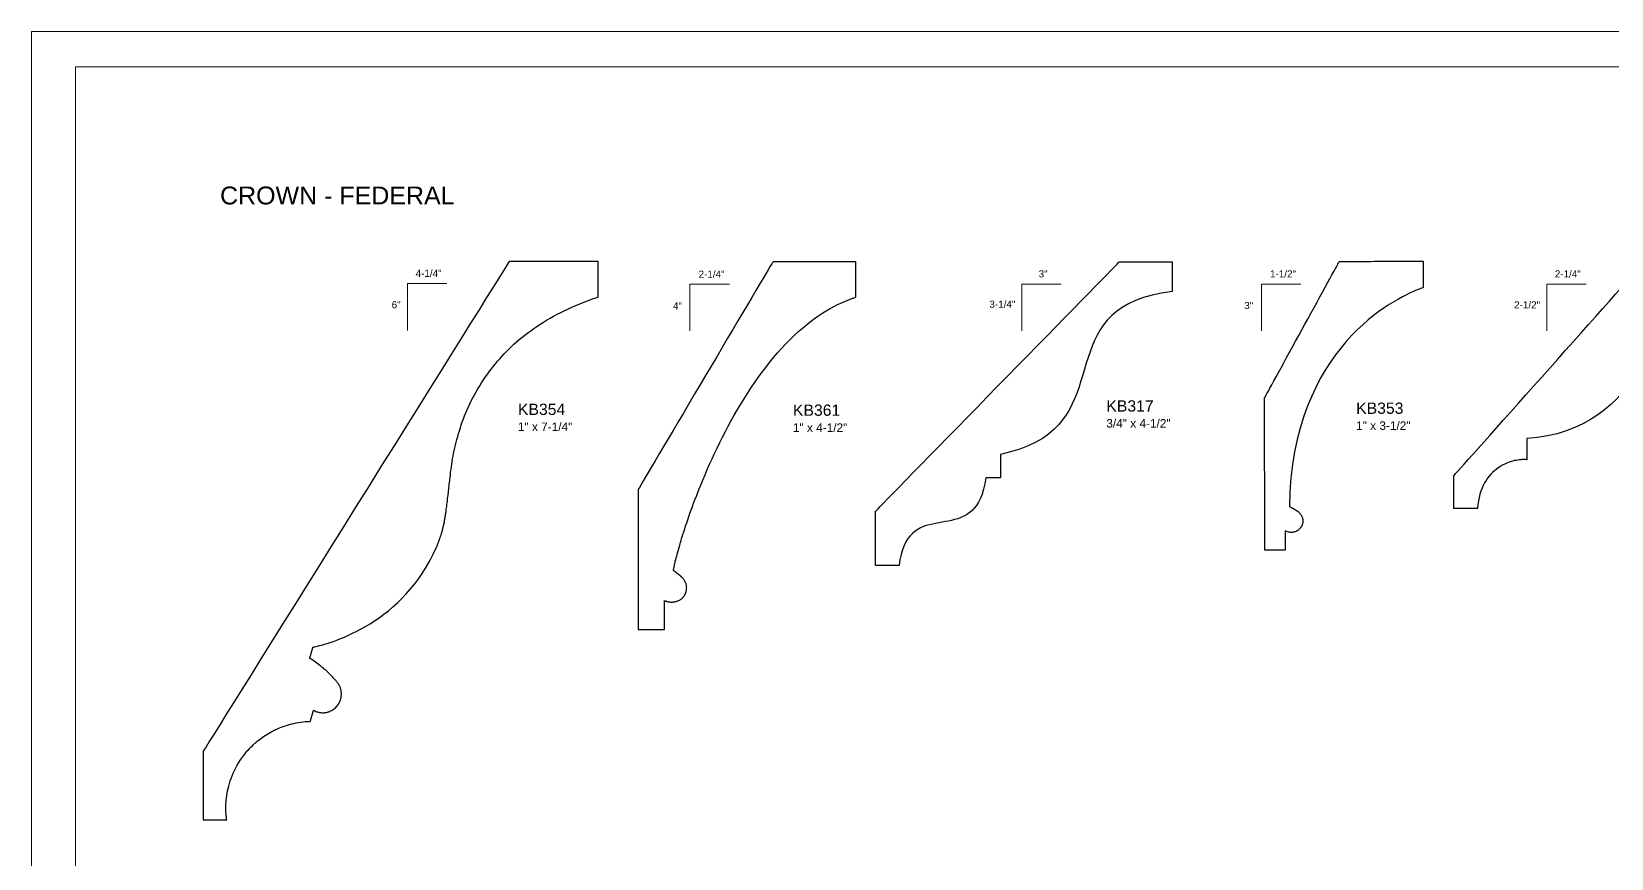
# Model space of a CAD drawing. Extents: x -7.6 to 25.2, y -14.8 to 21.1.
# Drawn here: x -7.64 to 9.15, y 12.28 to 21.06 of the extents above; entities that cross this region are included whole.
import ezdxf

# ---------------------------------------------------------------- set-up
doc = ezdxf.new("R2010")
doc.units = 0
doc.header["$MEASUREMENT"] = 0
doc.layers.add('DO NOT PLOT', color=2, linetype='Continuous', plot=False)
doc.layers.add('LAYER_1', color=7, linetype='Continuous')

# ---------------------------------------------------------------- blocks, each defined once
blk = doc.blocks.new('KB361')
at = {"flags": 128}
blk.add_lwpolyline([(1.428, 2.41), (1.425, 2.405), (1.415, 2.389), (1.4, 2.363), (1.379, 2.327), (1.353, 2.283), (1.322, 2.231), (1.287, 2.172), (1.247, 2.105), (1.204, 2.033), (1.158, 1.954), (1.109, 1.871), (1.057, 1.784), (1.003, 1.692), (0.947, 1.598), (0.889, 1.501), (0.831, 1.402), (0.772, 1.302), (0.712, 1.202), (0.652, 1.101), (0.593, 1.001), (0.535, 0.902), (0.477, 0.805), (0.421, 0.711), (0.367, 0.62), (0.315, 0.532), (0.266, 0.449), (0.22, 0.371), (0.177, 0.298), (0.137, 0.232), (0.102, 0.172), (0.071, 0.12), (0.045, 0.076), (0.024, 0.04), (0.009, 0.014), (-0.001, -0.002), (-0.004, -0.007), (-0.004, -0.01), (-0.004, -0.02), (-0.004, -0.036), (-0.004, -0.058), (-0.004, -0.085), (-0.004, -0.117), (-0.004, -0.154), (-0.004, -0.195), (-0.004, -0.239), (-0.004, -0.288), (-0.004, -0.339), (-0.004, -0.393), (-0.004, -0.449), (-0.004, -0.507), (-0.004, -0.566), (-0.004, -0.627), (-0.004, -0.689), (-0.004, -0.751), (-0.004, -0.813), (-0.004, -0.874), (-0.004, -0.935), (-0.004, -0.994), (-0.004, -1.053), (-0.004, -1.109), (-0.004, -1.163), (-0.004, -1.214), (-0.004, -1.262), (-0.004, -1.307), (-0.004, -1.347), (-0.004, -1.384), (-0.004, -1.416), (-0.004, -1.443), (-0.004, -1.465), (-0.004, -1.481), (-0.004, -1.491), (-0.004, -1.494), (-0.003, -1.494), (-0.002, -1.494), (0.001, -1.494), (0.006, -1.494), (0.011, -1.494), (0.017, -1.494), (0.024, -1.494), (0.031, -1.494), (0.04, -1.494), (0.049, -1.494), (0.059, -1.494), (0.069, -1.494), (0.079, -1.494), (0.09, -1.494), (0.101, -1.494), (0.113, -1.494), (0.125, -1.494), (0.136, -1.494), (0.148, -1.494), (0.16, -1.494), (0.171, -1.494), (0.182, -1.494), (0.193, -1.494), (0.204, -1.494), (0.214, -1.494), (0.224, -1.494), (0.233, -1.494), (0.241, -1.494), (0.249, -1.494), (0.256, -1.494), (0.262, -1.494), (0.267, -1.494), (0.271, -1.494), (0.274, -1.494), (0.276, -1.494), (0.277, -1.494), (0.277, -1.494), (0.277, -1.491), (0.277, -1.488), (0.277, -1.484), (0.277, -1.478), (0.277, -1.471), (0.277, -1.464), (0.277, -1.455), (0.277, -1.446), (0.277, -1.436), (0.277, -1.426), (0.277, -1.415), (0.277, -1.403), (0.277, -1.391), (0.277, -1.379), (0.277, -1.366), (0.277, -1.354), (0.277, -1.341), (0.277, -1.328), (0.277, -1.315), (0.277, -1.303), (0.277, -1.29), (0.277, -1.278), (0.277, -1.267), (0.277, -1.256), (0.277, -1.245), (0.277, -1.235), (0.277, -1.226), (0.277, -1.218), (0.277, -1.21), (0.277, -1.203), (0.277, -1.198), (0.277, -1.193), (0.277, -1.19), (0.277, -1.188), (0.277, -1.187), (0.281, -1.189), (0.284, -1.191), (0.288, -1.192), (0.292, -1.194), (0.297, -1.195), (0.301, -1.197), (0.306, -1.198), (0.311, -1.199), (0.316, -1.2), (0.322, -1.201), (0.327, -1.202), (0.333, -1.202), (0.339, -1.203), (0.344, -1.203), (0.35, -1.203), (0.356, -1.203), (0.362, -1.203), (0.369, -1.202), (0.375, -1.202), (0.381, -1.201), (0.387, -1.2), (0.393, -1.198), (0.4, -1.197), (0.406, -1.195), (0.412, -1.193), (0.418, -1.191), (0.424, -1.188), (0.43, -1.185), (0.436, -1.182), (0.442, -1.179), (0.447, -1.175), (0.453, -1.171), (0.458, -1.167), (0.464, -1.162), (0.469, -1.157), (0.474, -1.152), (0.476, -1.149), (0.478, -1.147), (0.481, -1.144), (0.483, -1.14), (0.486, -1.137), (0.488, -1.133), (0.491, -1.129), (0.493, -1.124), (0.496, -1.12), (0.498, -1.115), (0.5, -1.11), (0.502, -1.104), (0.504, -1.099), (0.505, -1.093), (0.507, -1.088), (0.508, -1.082), (0.51, -1.075), (0.51, -1.069), (0.511, -1.063), (0.511, -1.056), (0.512, -1.05), (0.511, -1.043), (0.511, -1.036), (0.51, -1.029), (0.509, -1.022), (0.507, -1.016), (0.505, -1.009), (0.503, -1.001), (0.5, -0.994), (0.497, -0.987), (0.493, -0.98), (0.489, -0.973), (0.484, -0.966), (0.479, -0.959), (0.473, -0.953), (0.467, -0.946), (0.465, -0.945), (0.464, -0.943), (0.462, -0.942), (0.461, -0.94), (0.459, -0.938), (0.457, -0.936), (0.454, -0.934), (0.452, -0.932), (0.449, -0.929), (0.446, -0.927), (0.444, -0.925), (0.441, -0.922), (0.438, -0.919), (0.434, -0.917), (0.431, -0.914), (0.428, -0.911), (0.425, -0.909), (0.421, -0.906), (0.418, -0.903), (0.415, -0.901), (0.411, -0.898), (0.408, -0.895), (0.405, -0.893), (0.401, -0.89), (0.398, -0.888), (0.395, -0.886), (0.392, -0.883), (0.389, -0.881), (0.386, -0.879), (0.384, -0.877), (0.381, -0.875), (0.378, -0.873), (0.376, -0.872), (0.374, -0.871), (0.372, -0.869), (0.37, -0.868), (0.371, -0.863), (0.372, -0.856), (0.374, -0.848), (0.376, -0.838), (0.378, -0.827), (0.381, -0.815), (0.384, -0.801), (0.388, -0.786), (0.391, -0.77), (0.396, -0.752), (0.401, -0.734), (0.406, -0.714), (0.411, -0.693), (0.417, -0.671), (0.424, -0.647), (0.431, -0.623), (0.438, -0.598), (0.446, -0.572), (0.454, -0.544), (0.462, -0.516), (0.471, -0.487), (0.481, -0.457), (0.491, -0.426), (0.501, -0.395), (0.512, -0.362), (0.523, -0.329), (0.535, -0.295), (0.547, -0.26), (0.559, -0.225), (0.573, -0.189), (0.586, -0.153), (0.6, -0.116), (0.615, -0.078), (0.629, -0.04), (0.645, -0.001), (0.661, 0.038), (0.683, 0.093), (0.707, 0.148), (0.731, 0.204), (0.756, 0.26), (0.782, 0.317), (0.808, 0.375), (0.836, 0.433), (0.864, 0.491), (0.893, 0.549), (0.923, 0.608), (0.954, 0.666), (0.986, 0.725), (1.018, 0.783), (1.052, 0.841), (1.086, 0.899), (1.121, 0.956), (1.157, 1.013), (1.194, 1.07), (1.232, 1.126), (1.271, 1.181), (1.31, 1.235), (1.351, 1.289), (1.392, 1.341), (1.434, 1.393), (1.478, 1.443), (1.522, 1.492), (1.567, 1.54), (1.612, 1.587), (1.659, 1.632), (1.707, 1.676), (1.755, 1.718), (1.805, 1.758), (1.855, 1.797), (1.907, 1.833), (1.959, 1.868), (2.012, 1.901), (2.02, 1.905), (2.028, 1.91), (2.036, 1.914), (2.044, 1.919), (2.052, 1.923), (2.06, 1.928), (2.068, 1.932), (2.076, 1.936), (2.084, 1.94), (2.092, 1.944), (2.1, 1.949), (2.108, 1.953), (2.116, 1.957), (2.125, 1.961), (2.133, 1.964), (2.141, 1.968), (2.149, 1.972), (2.158, 1.976), (2.166, 1.98), (2.174, 1.983), (2.183, 1.987), (2.191, 1.99), (2.199, 1.994), (2.208, 1.997), (2.216, 2.001), (2.224, 2.004), (2.233, 2.007), (2.241, 2.011), (2.25, 2.014), (2.258, 2.017), (2.267, 2.02), (2.275, 2.023), (2.284, 2.026), (2.292, 2.029), (2.301, 2.032), (2.309, 2.035), (2.309, 2.036), (2.309, 2.039), (2.309, 2.043), (2.309, 2.048), (2.309, 2.055), (2.309, 2.063), (2.309, 2.072), (2.309, 2.083), (2.309, 2.094), (2.309, 2.106), (2.309, 2.119), (2.309, 2.132), (2.309, 2.147), (2.309, 2.161), (2.309, 2.176), (2.309, 2.192), (2.309, 2.207), (2.309, 2.223), (2.309, 2.238), (2.309, 2.254), (2.309, 2.269), (2.309, 2.284), (2.309, 2.299), (2.309, 2.313), (2.309, 2.327), (2.309, 2.339), (2.309, 2.352), (2.309, 2.363), (2.309, 2.373), (2.309, 2.382), (2.309, 2.391), (2.309, 2.397), (2.309, 2.403), (2.309, 2.407), (2.309, 2.409), (2.309, 2.41), (2.307, 2.41), (2.302, 2.41), (2.292, 2.41), (2.279, 2.41), (2.263, 2.41), (2.244, 2.41), (2.222, 2.41), (2.198, 2.41), (2.172, 2.41), (2.143, 2.41), (2.113, 2.41), (2.081, 2.41), (2.048, 2.41), (2.013, 2.41), (1.978, 2.41), (1.942, 2.41), (1.906, 2.41), (1.869, 2.41), (1.832, 2.41), (1.796, 2.41), (1.76, 2.41), (1.725, 2.41), (1.69, 2.41), (1.657, 2.41), (1.625, 2.41), (1.595, 2.41), (1.566, 2.41), (1.54, 2.41), (1.515, 2.41), (1.494, 2.41), (1.475, 2.41), (1.459, 2.41), (1.446, 2.41), (1.436, 2.41), (1.43, 2.41)], dxfattribs=at)
blk = doc.blocks.new('KB354')
at = {"flags": 128}
blk.add_lwpolyline([(4.195, 5.206), (4.193, 5.206), (4.187, 5.206), (4.177, 5.206), (4.163, 5.206), (4.146, 5.206), (4.125, 5.206), (4.102, 5.206), (4.076, 5.206), (4.048, 5.206), (4.017, 5.206), (3.984, 5.206), (3.95, 5.206), (3.915, 5.206), (3.878, 5.206), (3.84, 5.206), (3.801, 5.206), (3.762, 5.206), (3.723, 5.206), (3.684, 5.206), (3.645, 5.206), (3.606, 5.206), (3.568, 5.206), (3.531, 5.206), (3.496, 5.206), (3.461, 5.206), (3.429, 5.206), (3.398, 5.206), (3.37, 5.206), (3.344, 5.206), (3.321, 5.206), (3.3, 5.206), (3.283, 5.206), (3.269, 5.206), (3.259, 5.206), (3.253, 5.206), (3.251, 5.206), (3.243, 5.194), (3.222, 5.159), (3.187, 5.103), (3.139, 5.027), (3.08, 4.933), (3.01, 4.821), (2.93, 4.692), (2.84, 4.549), (2.743, 4.393), (2.638, 4.225), (2.526, 4.046), (2.408, 3.857), (2.285, 3.661), (2.158, 3.458), (2.028, 3.249), (1.895, 3.037), (1.761, 2.821), (1.625, 2.605), (1.49, 2.388), (1.355, 2.173), (1.223, 1.961), (1.092, 1.752), (0.965, 1.549), (0.843, 1.353), (0.725, 1.164), (0.613, 0.985), (0.508, 0.817), (0.41, 0.66), (0.321, 0.518), (0.241, 0.389), (0.171, 0.277), (0.111, 0.182), (0.064, 0.106), (0.029, 0.05), (0.007, 0.016), (0, 0.004), (0, 0.002), (0, -0.003), (0, -0.01), (0, -0.021), (0, -0.034), (0, -0.05), (0, -0.068), (0, -0.088), (0, -0.11), (0, -0.134), (0, -0.159), (0, -0.185), (0, -0.213), (0, -0.241), (0, -0.271), (0, -0.3), (0, -0.331), (0, -0.361), (0, -0.391), (0, -0.422), (0, -0.452), (0, -0.481), (0, -0.509), (0, -0.537), (0, -0.563), (0, -0.588), (0, -0.612), (0, -0.634), (0, -0.654), (0, -0.672), (0, -0.688), (0, -0.701), (0, -0.712), (0, -0.72), (0, -0.725), (0, -0.726), (0, -0.726), (0.002, -0.726), (0.005, -0.726), (0.008, -0.726), (0.013, -0.726), (0.018, -0.726), (0.025, -0.726), (0.031, -0.726), (0.039, -0.726), (0.047, -0.726), (0.056, -0.726), (0.065, -0.726), (0.074, -0.726), (0.084, -0.726), (0.094, -0.726), (0.104, -0.726), (0.114, -0.726), (0.125, -0.726), (0.135, -0.726), (0.146, -0.726), (0.156, -0.726), (0.166, -0.726), (0.176, -0.726), (0.185, -0.726), (0.194, -0.726), (0.203, -0.726), (0.211, -0.726), (0.218, -0.726), (0.225, -0.726), (0.231, -0.726), (0.237, -0.726), (0.241, -0.726), (0.245, -0.726), (0.248, -0.726), (0.249, -0.726), (0.25, -0.726), (0.25, -0.725), (0.249, -0.723), (0.248, -0.718), (0.248, -0.712), (0.247, -0.705), (0.245, -0.696), (0.244, -0.685), (0.243, -0.674), (0.242, -0.66), (0.241, -0.646), (0.241, -0.63), (0.24, -0.613), (0.24, -0.595), (0.241, -0.576), (0.241, -0.556), (0.243, -0.535), (0.244, -0.513), (0.247, -0.49), (0.25, -0.467), (0.254, -0.442), (0.258, -0.418), (0.264, -0.392), (0.27, -0.366), (0.278, -0.339), (0.286, -0.312), (0.295, -0.285), (0.306, -0.257), (0.317, -0.229), (0.33, -0.201), (0.344, -0.173), (0.36, -0.144), (0.377, -0.116), (0.395, -0.087), (0.415, -0.059), (0.437, -0.031), (0.46, -0.003), (0.471, 0.011), (0.483, 0.024), (0.495, 0.037), (0.508, 0.049), (0.521, 0.062), (0.534, 0.075), (0.548, 0.088), (0.562, 0.1), (0.577, 0.113), (0.592, 0.125), (0.608, 0.137), (0.624, 0.148), (0.64, 0.16), (0.657, 0.171), (0.674, 0.182), (0.692, 0.193), (0.71, 0.204), (0.729, 0.214), (0.748, 0.224), (0.768, 0.233), (0.788, 0.242), (0.808, 0.251), (0.829, 0.259), (0.85, 0.267), (0.871, 0.274), (0.893, 0.281), (0.916, 0.288), (0.939, 0.294), (0.962, 0.299), (0.986, 0.304), (1.01, 0.308), (1.034, 0.312), (1.059, 0.315), (1.084, 0.318), (1.11, 0.319), (1.136, 0.321), (1.136, 0.321), (1.137, 0.322), (1.137, 0.323), (1.138, 0.325), (1.138, 0.327), (1.139, 0.329), (1.14, 0.332), (1.141, 0.335), (1.142, 0.339), (1.143, 0.343), (1.144, 0.347), (1.145, 0.351), (1.146, 0.356), (1.148, 0.36), (1.149, 0.365), (1.151, 0.37), (1.152, 0.375), (1.153, 0.379), (1.155, 0.384), (1.156, 0.389), (1.158, 0.394), (1.159, 0.399), (1.16, 0.403), (1.162, 0.408), (1.163, 0.412), (1.164, 0.416), (1.165, 0.42), (1.166, 0.423), (1.167, 0.427), (1.168, 0.43), (1.169, 0.432), (1.169, 0.434), (1.17, 0.436), (1.17, 0.437), (1.17, 0.438), (1.17, 0.438), (1.171, 0.438), (1.172, 0.438), (1.173, 0.437), (1.175, 0.436), (1.178, 0.435), (1.181, 0.433), (1.184, 0.432), (1.188, 0.43), (1.193, 0.428), (1.197, 0.426), (1.203, 0.424), (1.208, 0.423), (1.214, 0.421), (1.221, 0.419), (1.228, 0.417), (1.235, 0.416), (1.242, 0.415), (1.25, 0.414), (1.258, 0.413), (1.266, 0.413), (1.274, 0.413), (1.283, 0.413), (1.291, 0.414), (1.3, 0.415), (1.309, 0.416), (1.318, 0.418), (1.328, 0.421), (1.337, 0.424), (1.346, 0.428), (1.356, 0.432), (1.365, 0.437), (1.375, 0.443), (1.384, 0.45), (1.394, 0.457), (1.403, 0.465), (1.412, 0.474), (1.413, 0.475), (1.414, 0.476), (1.414, 0.476), (1.415, 0.477), (1.416, 0.478), (1.416, 0.479), (1.417, 0.479), (1.418, 0.48), (1.418, 0.481), (1.419, 0.482), (1.42, 0.483), (1.421, 0.484), (1.421, 0.485), (1.422, 0.485), (1.423, 0.486), (1.423, 0.487), (1.424, 0.488), (1.425, 0.489), (1.425, 0.49), (1.426, 0.491), (1.427, 0.492), (1.427, 0.493), (1.428, 0.494), (1.429, 0.495), (1.429, 0.495), (1.43, 0.496), (1.431, 0.497), (1.431, 0.498), (1.432, 0.499), (1.433, 0.5), (1.433, 0.501), (1.434, 0.502), (1.435, 0.503), (1.435, 0.504), (1.436, 0.505), (1.437, 0.506), (1.439, 0.509), (1.441, 0.513), (1.443, 0.517), (1.446, 0.521), (1.448, 0.525), (1.45, 0.529), (1.452, 0.534), (1.454, 0.539), (1.455, 0.544), (1.457, 0.549), (1.459, 0.555), (1.46, 0.56), (1.462, 0.566), (1.463, 0.572), (1.464, 0.578), (1.465, 0.584), (1.466, 0.59), (1.466, 0.596), (1.467, 0.603), (1.467, 0.609), (1.467, 0.616), (1.467, 0.622), (1.466, 0.629), (1.465, 0.636), (1.465, 0.643), (1.463, 0.65), (1.462, 0.657), (1.46, 0.664), (1.458, 0.671), (1.456, 0.678), (1.453, 0.685), (1.45, 0.692), (1.447, 0.699), (1.443, 0.706), (1.439, 0.713), (1.435, 0.719), (1.435, 0.72), (1.434, 0.721), (1.433, 0.723), (1.431, 0.725), (1.429, 0.728), (1.426, 0.731), (1.423, 0.735), (1.419, 0.74), (1.415, 0.745), (1.41, 0.751), (1.405, 0.757), (1.4, 0.763), (1.394, 0.77), (1.387, 0.778), (1.38, 0.785), (1.373, 0.793), (1.365, 0.802), (1.356, 0.81), (1.348, 0.819), (1.338, 0.829), (1.329, 0.838), (1.318, 0.848), (1.308, 0.857), (1.297, 0.867), (1.285, 0.877), (1.273, 0.888), (1.261, 0.898), (1.248, 0.908), (1.235, 0.919), (1.221, 0.929), (1.207, 0.939), (1.193, 0.95), (1.178, 0.96), (1.162, 0.97), (1.147, 0.98), (1.13, 0.99), (1.13, 0.99), (1.131, 0.991), (1.131, 0.992), (1.132, 0.994), (1.132, 0.996), (1.133, 0.999), (1.134, 1.002), (1.135, 1.005), (1.136, 1.009), (1.137, 1.013), (1.138, 1.017), (1.14, 1.021), (1.141, 1.026), (1.142, 1.03), (1.144, 1.035), (1.145, 1.04), (1.147, 1.045), (1.148, 1.05), (1.15, 1.055), (1.151, 1.06), (1.152, 1.065), (1.154, 1.07), (1.155, 1.074), (1.157, 1.079), (1.158, 1.083), (1.159, 1.087), (1.16, 1.091), (1.161, 1.095), (1.162, 1.098), (1.163, 1.101), (1.164, 1.104), (1.164, 1.106), (1.165, 1.108), (1.165, 1.109), (1.166, 1.11), (1.166, 1.11), (1.168, 1.11), (1.174, 1.111), (1.184, 1.114), (1.198, 1.117), (1.215, 1.121), (1.236, 1.126), (1.26, 1.132), (1.287, 1.14), (1.316, 1.149), (1.348, 1.159), (1.383, 1.171), (1.42, 1.185), (1.459, 1.2), (1.499, 1.217), (1.542, 1.235), (1.586, 1.256), (1.631, 1.278), (1.677, 1.303), (1.724, 1.329), (1.772, 1.358), (1.82, 1.389), (1.869, 1.422), (1.917, 1.458), (1.966, 1.496), (2.015, 1.537), (2.063, 1.581), (2.111, 1.627), (2.157, 1.676), (2.203, 1.728), (2.248, 1.783), (2.291, 1.84), (2.333, 1.901), (2.373, 1.965), (2.411, 2.033), (2.447, 2.103), (2.481, 2.178), (2.483, 2.181), (2.484, 2.185), (2.486, 2.189), (2.488, 2.193), (2.489, 2.198), (2.491, 2.203), (2.493, 2.208), (2.495, 2.213), (2.498, 2.219), (2.5, 2.224), (2.502, 2.23), (2.504, 2.237), (2.507, 2.243), (2.509, 2.249), (2.511, 2.256), (2.514, 2.263), (2.516, 2.27), (2.518, 2.277), (2.521, 2.285), (2.523, 2.292), (2.526, 2.3), (2.528, 2.308), (2.53, 2.315), (2.533, 2.323), (2.535, 2.332), (2.537, 2.34), (2.54, 2.348), (2.542, 2.356), (2.544, 2.365), (2.546, 2.373), (2.548, 2.382), (2.55, 2.391), (2.552, 2.399), (2.554, 2.408), (2.556, 2.417), (2.558, 2.426), (2.559, 2.433), (2.561, 2.441), (2.562, 2.449), (2.564, 2.458), (2.566, 2.467), (2.567, 2.476), (2.569, 2.486), (2.571, 2.496), (2.572, 2.506), (2.574, 2.517), (2.576, 2.528), (2.577, 2.539), (2.579, 2.551), (2.581, 2.563), (2.582, 2.576), (2.584, 2.589), (2.586, 2.602), (2.587, 2.615), (2.589, 2.629), (2.591, 2.643), (2.593, 2.658), (2.595, 2.673), (2.596, 2.688), (2.598, 2.704), (2.6, 2.719), (2.602, 2.735), (2.604, 2.752), (2.606, 2.769), (2.608, 2.786), (2.61, 2.803), (2.611, 2.821), (2.613, 2.839), (2.616, 2.857), (2.618, 2.876), (2.62, 2.895), (2.622, 2.914), (2.625, 2.941), (2.628, 2.968), (2.632, 2.995), (2.636, 3.023), (2.64, 3.051), (2.644, 3.079), (2.649, 3.108), (2.654, 3.137), (2.66, 3.166), (2.666, 3.195), (2.672, 3.225), (2.679, 3.255), (2.687, 3.285), (2.694, 3.316), (2.703, 3.347), (2.711, 3.377), (2.721, 3.408), (2.731, 3.44), (2.741, 3.471), (2.752, 3.502), (2.764, 3.534), (2.776, 3.566), (2.789, 3.597), (2.803, 3.629), (2.817, 3.661), (2.832, 3.693), (2.847, 3.725), (2.864, 3.757), (2.881, 3.789), (2.899, 3.821), (2.917, 3.853), (2.937, 3.885), (2.957, 3.917), (2.978, 3.949), (3, 3.98), (3.023, 4.012), (3.042, 4.039), (3.063, 4.066), (3.084, 4.093), (3.105, 4.119), (3.127, 4.146), (3.15, 4.172), (3.174, 4.198), (3.198, 4.224), (3.223, 4.25), (3.248, 4.276), (3.274, 4.301), (3.301, 4.326), (3.329, 4.351), (3.357, 4.375), (3.386, 4.399), (3.416, 4.423), (3.447, 4.447), (3.479, 4.47), (3.511, 4.494), (3.544, 4.516), (3.578, 4.539), (3.613, 4.561), (3.648, 4.582), (3.685, 4.604), (3.722, 4.625), (3.761, 4.645), (3.8, 4.665), (3.84, 4.685), (3.881, 4.704), (3.923, 4.723), (3.966, 4.742), (4.01, 4.76), (4.055, 4.777), (4.1, 4.794), (4.147, 4.811), (4.195, 4.827), (4.195, 4.828), (4.195, 4.83), (4.195, 4.834), (4.195, 4.84), (4.195, 4.847), (4.195, 4.855), (4.195, 4.864), (4.195, 4.875), (4.195, 4.886), (4.195, 4.898), (4.195, 4.911), (4.195, 4.925), (4.195, 4.939), (4.195, 4.954), (4.195, 4.969), (4.195, 4.985), (4.195, 5.001), (4.195, 5.016), (4.195, 5.032), (4.195, 5.048), (4.195, 5.063), (4.195, 5.078), (4.195, 5.093), (4.195, 5.108), (4.195, 5.121), (4.195, 5.134), (4.195, 5.147), (4.195, 5.158), (4.195, 5.168), (4.195, 5.178), (4.195, 5.186), (4.195, 5.193), (4.195, 5.198), (4.195, 5.202), (4.195, 5.205)], dxfattribs=at)
blk = doc.blocks.new('KB353')
at = {"flags": 128}
blk.add_lwpolyline([(0, -0.105), (0, -0.07), (0, -0.041), (0, -0.017), (0, 0), (0, 0.011), (0, 0.014), (0.002, 0.018), (0.007, 0.027), (0.016, 0.043), (0.027, 0.064), (0.042, 0.091), (0.059, 0.122), (0.078, 0.158), (0.1, 0.198), (0.124, 0.241), (0.15, 0.288), (0.177, 0.338), (0.206, 0.391), (0.236, 0.446), (0.267, 0.503), (0.299, 0.561), (0.332, 0.62), (0.365, 0.68), (0.398, 0.741), (0.431, 0.801), (0.464, 0.862), (0.496, 0.921), (0.528, 0.979), (0.559, 1.036), (0.589, 1.091), (0.618, 1.143), (0.646, 1.193), (0.671, 1.24), (0.695, 1.284), (0.717, 1.324), (0.737, 1.36), (0.754, 1.391), (0.768, 1.418), (0.78, 1.439), (0.788, 1.455), (0.794, 1.464), (0.796, 1.468), (0.798, 1.468), (0.804, 1.468), (0.813, 1.468), (0.826, 1.468), (0.842, 1.468), (0.862, 1.468), (0.884, 1.468), (0.908, 1.468), (0.935, 1.468), (0.964, 1.468), (0.994, 1.468), (1.027, 1.468), (1.06, 1.468), (1.095, 1.468), (1.131, 1.468), (1.167, 1.469), (1.204, 1.469), (1.241, 1.469), (1.279, 1.469), (1.316, 1.469), (1.352, 1.469), (1.388, 1.469), (1.423, 1.469), (1.456, 1.469), (1.488, 1.469), (1.519, 1.469), (1.548, 1.47), (1.575, 1.47), (1.599, 1.47), (1.621, 1.47), (1.641, 1.47), (1.657, 1.47), (1.67, 1.47), (1.679, 1.47), (1.687, 1.47), (1.687, 1.469), (1.687, 1.467), (1.687, 1.464), (1.687, 1.46), (1.687, 1.455), (1.687, 1.449), (1.687, 1.442), (1.687, 1.434), (1.687, 1.426), (1.687, 1.417), (1.687, 1.407), (1.687, 1.397), (1.687, 1.386), (1.687, 1.375), (1.687, 1.364), (1.687, 1.353), (1.687, 1.341), (1.687, 1.329), (1.687, 1.318), (1.687, 1.306), (1.686, 1.294), (1.686, 1.283), (1.686, 1.272), (1.686, 1.261), (1.686, 1.251), (1.686, 1.242), (1.686, 1.233), (1.686, 1.224), (1.686, 1.216), (1.686, 1.209), (1.686, 1.203), (1.686, 1.198), (1.686, 1.194), (1.686, 1.191), (1.686, 1.189), (1.686, 1.189), (1.683, 1.188), (1.673, 1.184), (1.658, 1.179), (1.638, 1.171), (1.613, 1.161), (1.583, 1.148), (1.548, 1.133), (1.51, 1.114), (1.468, 1.093), (1.423, 1.068), (1.374, 1.04), (1.324, 1.009), (1.271, 0.974), (1.216, 0.935), (1.16, 0.892), (1.102, 0.846), (1.044, 0.795), (0.986, 0.74), (0.927, 0.68), (0.869, 0.617), (0.811, 0.548), (0.755, 0.474), (0.699, 0.396), (0.646, 0.313), (0.594, 0.224), (0.545, 0.13), (0.499, 0.03), (0.456, -0.075), (0.416, -0.186), (0.38, -0.303), (0.348, -0.425), (0.321, -0.554), (0.299, -0.69), (0.282, -0.831), (0.271, -0.98), (0.266, -1.135), (0.27, -1.137), (0.274, -1.139), (0.277, -1.141), (0.281, -1.143), (0.285, -1.145), (0.288, -1.147), (0.292, -1.149), (0.295, -1.151), (0.298, -1.152), (0.301, -1.154), (0.304, -1.156), (0.307, -1.157), (0.31, -1.159), (0.313, -1.16), (0.315, -1.162), (0.318, -1.163), (0.321, -1.165), (0.323, -1.166), (0.325, -1.168), (0.328, -1.169), (0.33, -1.17), (0.332, -1.172), (0.335, -1.173), (0.337, -1.174), (0.339, -1.176), (0.341, -1.177), (0.343, -1.178), (0.345, -1.18), (0.347, -1.181), (0.349, -1.182), (0.351, -1.183), (0.353, -1.185), (0.355, -1.186), (0.357, -1.187), (0.358, -1.189), (0.36, -1.19), (0.366, -1.196), (0.372, -1.203), (0.377, -1.209), (0.382, -1.215), (0.386, -1.221), (0.389, -1.227), (0.393, -1.233), (0.396, -1.239), (0.398, -1.244), (0.401, -1.25), (0.403, -1.255), (0.404, -1.261), (0.406, -1.266), (0.407, -1.271), (0.407, -1.276), (0.408, -1.28), (0.408, -1.285), (0.408, -1.289), (0.408, -1.294), (0.408, -1.298), (0.408, -1.302), (0.407, -1.306), (0.407, -1.31), (0.406, -1.313), (0.405, -1.316), (0.404, -1.32), (0.403, -1.323), (0.402, -1.326), (0.401, -1.328), (0.4, -1.331), (0.4, -1.333), (0.399, -1.335), (0.398, -1.337), (0.397, -1.339), (0.397, -1.341), (0.396, -1.342), (0.396, -1.343), (0.395, -1.345), (0.394, -1.346), (0.393, -1.349), (0.391, -1.351), (0.39, -1.354), (0.388, -1.356), (0.385, -1.359), (0.383, -1.362), (0.38, -1.366), (0.377, -1.369), (0.374, -1.372), (0.371, -1.376), (0.367, -1.379), (0.363, -1.382), (0.359, -1.386), (0.355, -1.389), (0.35, -1.392), (0.345, -1.395), (0.34, -1.398), (0.334, -1.4), (0.328, -1.403), (0.322, -1.405), (0.316, -1.406), (0.309, -1.408), (0.302, -1.409), (0.295, -1.41), (0.288, -1.41), (0.28, -1.41), (0.272, -1.409), (0.264, -1.408), (0.256, -1.406), (0.247, -1.404), (0.238, -1.402), (0.228, -1.398), (0.219, -1.394), (0.219, -1.395), (0.219, -1.396), (0.219, -1.398), (0.219, -1.401), (0.219, -1.405), (0.219, -1.409), (0.219, -1.414), (0.219, -1.42), (0.219, -1.426), (0.219, -1.433), (0.219, -1.44), (0.219, -1.447), (0.219, -1.455), (0.219, -1.463), (0.219, -1.471), (0.219, -1.48), (0.219, -1.488), (0.219, -1.496), (0.219, -1.505), (0.219, -1.513), (0.219, -1.522), (0.219, -1.53), (0.219, -1.538), (0.219, -1.546), (0.219, -1.553), (0.219, -1.56), (0.219, -1.567), (0.219, -1.573), (0.219, -1.579), (0.219, -1.584), (0.219, -1.588), (0.219, -1.592), (0.219, -1.595), (0.219, -1.597), (0.219, -1.598), (0.219, -1.599), (0.218, -1.599), (0.217, -1.599), (0.215, -1.599), (0.211, -1.599), (0.208, -1.599), (0.203, -1.599), (0.198, -1.599), (0.192, -1.599), (0.185, -1.599), (0.178, -1.599), (0.171, -1.599), (0.163, -1.599), (0.155, -1.599), (0.147, -1.599), (0.138, -1.599), (0.13, -1.599), (0.121, -1.599), (0.112, -1.599), (0.103, -1.599), (0.094, -1.599), (0.086, -1.6), (0.077, -1.6), (0.069, -1.6), (0.061, -1.6), (0.053, -1.6), (0.046, -1.6), (0.039, -1.6), (0.032, -1.6), (0.026, -1.6), (0.021, -1.6), (0.017, -1.6), (0.013, -1.6), (0.01, -1.6), (0.007, -1.6), (0.006, -1.6), (0.005, -1.6), (0.005, -1.596), (0.005, -1.585), (0.005, -1.568), (0.005, -1.545), (0.005, -1.515), (0.005, -1.48), (0.005, -1.441), (0.005, -1.396), (0.005, -1.348), (0.004, -1.295), (0.004, -1.24), (0.004, -1.181), (0.004, -1.12), (0.004, -1.057), (0.003, -0.993), (0.003, -0.927), (0.003, -0.86), (0.003, -0.793), (0.002, -0.726), (0.002, -0.659), (0.002, -0.593), (0.002, -0.528), (0.002, -0.465), (0.001, -0.404), (0.001, -0.346), (0.001, -0.29), (0.001, -0.238), (0.001, -0.189), (0, -0.145)], close=True, dxfattribs=at)
blk = doc.blocks.new('KB311')
at = {"flags": 128}
blk.add_lwpolyline([(1.102, 1.236), (1.186, 1.33), (1.269, 1.423), (1.351, 1.515), (1.43, 1.604), (1.507, 1.69), (1.581, 1.773), (1.651, 1.851), (1.716, 1.925), (1.778, 1.994), (1.833, 2.056), (1.884, 2.112), (1.928, 2.162), (1.965, 2.203), (1.994, 2.237), (2.016, 2.261), (2.03, 2.276), (2.034, 2.281), (2.035, 2.281), (2.037, 2.281), (2.04, 2.281), (2.045, 2.281), (2.051, 2.281), (2.058, 2.281), (2.065, 2.281), (2.074, 2.281), (2.083, 2.281), (2.093, 2.281), (2.104, 2.281), (2.115, 2.281), (2.127, 2.281), (2.139, 2.281), (2.152, 2.281), (2.165, 2.281), (2.178, 2.281), (2.191, 2.281), (2.204, 2.281), (2.217, 2.281), (2.229, 2.281), (2.242, 2.281), (2.254, 2.281), (2.266, 2.281), (2.277, 2.281), (2.288, 2.281), (2.298, 2.281), (2.308, 2.281), (2.316, 2.281), (2.324, 2.281), (2.331, 2.281), (2.336, 2.281), (2.341, 2.281), (2.344, 2.281), (2.346, 2.281), (2.347, 2.281), (2.345, 2.263), (2.341, 2.239), (2.337, 2.209), (2.332, 2.173), (2.325, 2.132), (2.317, 2.086), (2.308, 2.035), (2.297, 1.981), (2.284, 1.923), (2.27, 1.862), (2.253, 1.798), (2.235, 1.731), (2.214, 1.663), (2.19, 1.592), (2.164, 1.521), (2.136, 1.448), (2.104, 1.375), (2.069, 1.302), (2.032, 1.229), (1.991, 1.156), (1.946, 1.085), (1.898, 1.014), (1.847, 0.946), (1.791, 0.88), (1.732, 0.816), (1.668, 0.755), (1.6, 0.698), (1.528, 0.644), (1.451, 0.595), (1.37, 0.549), (1.284, 0.509), (1.192, 0.474), (1.096, 0.444), (0.995, 0.421), (0.888, 0.403), (0.775, 0.393), (0.775, 0.393), (0.775, 0.391), (0.775, 0.389), (0.775, 0.385), (0.775, 0.381), (0.775, 0.376), (0.775, 0.371), (0.775, 0.365), (0.775, 0.358), (0.775, 0.35), (0.775, 0.343), (0.775, 0.334), (0.775, 0.326), (0.775, 0.317), (0.775, 0.308), (0.775, 0.299), (0.775, 0.289), (0.775, 0.28), (0.775, 0.27), (0.775, 0.261), (0.775, 0.252), (0.775, 0.243), (0.775, 0.234), (0.775, 0.225), (0.775, 0.217), (0.775, 0.209), (0.775, 0.202), (0.775, 0.195), (0.775, 0.189), (0.775, 0.183), (0.775, 0.178), (0.775, 0.174), (0.775, 0.171), (0.775, 0.168), (0.775, 0.167), (0.775, 0.166), (0.77, 0.168), (0.764, 0.169), (0.756, 0.17), (0.746, 0.17), (0.735, 0.17), (0.722, 0.169), (0.709, 0.168), (0.694, 0.167), (0.678, 0.164), (0.662, 0.161), (0.644, 0.158), (0.626, 0.153), (0.607, 0.148), (0.588, 0.141), (0.569, 0.134), (0.549, 0.125), (0.529, 0.116), (0.508, 0.105), (0.488, 0.093), (0.468, 0.08), (0.449, 0.065), (0.429, 0.049), (0.41, 0.032), (0.392, 0.013), (0.374, -0.007), (0.357, -0.029), (0.341, -0.053), (0.326, -0.078), (0.311, -0.106), (0.298, -0.135), (0.287, -0.166), (0.276, -0.199), (0.267, -0.233), (0.26, -0.27), (0.254, -0.31), (0.25, -0.351), (0.249, -0.351), (0.248, -0.351), (0.245, -0.351), (0.241, -0.351), (0.237, -0.351), (0.231, -0.351), (0.225, -0.351), (0.218, -0.351), (0.211, -0.351), (0.203, -0.351), (0.194, -0.351), (0.185, -0.351), (0.176, -0.351), (0.166, -0.351), (0.156, -0.351), (0.146, -0.351), (0.135, -0.351), (0.125, -0.351), (0.115, -0.351), (0.104, -0.351), (0.094, -0.351), (0.084, -0.351), (0.074, -0.351), (0.065, -0.351), (0.056, -0.351), (0.047, -0.351), (0.039, -0.351), (0.032, -0.351), (0.025, -0.351), (0.019, -0.351), (0.013, -0.351), (0.009, -0.351), (0.005, -0.351), (0.002, -0.351), (0.001, -0.351), (0, -0.351), (0, -0.35), (0, -0.348), (0, -0.344), (0, -0.339), (0, -0.332), (0, -0.325), (0, -0.316), (0, -0.307), (0, -0.296), (0, -0.285), (0, -0.273), (0, -0.26), (0, -0.247), (0, -0.233), (0, -0.219), (0, -0.205), (0, -0.19), (0, -0.175), (0, -0.161), (0, -0.146), (0, -0.132), (0, -0.118), (0, -0.104), (0, -0.091), (0, -0.078), (0, -0.066), (0, -0.055), (0, -0.044), (0, -0.035), (0, -0.026), (0, -0.018), (0, -0.012), (0, -0.007), (0, -0.003), (0, -0.001), (0, 0), (0.005, 0.005), (0.018, 0.02), (0.04, 0.045), (0.07, 0.078), (0.107, 0.12), (0.151, 0.169), (0.201, 0.225), (0.257, 0.288), (0.318, 0.356), (0.384, 0.43), (0.454, 0.509), (0.527, 0.591), (0.604, 0.678), (0.684, 0.767), (0.765, 0.858), (0.848, 0.951), (0.932, 1.046), (1.017, 1.141)], close=True, dxfattribs=at)
blk = doc.blocks.new('KB317')
at = {"flags": 128}
blk.add_lwpolyline([(3.153, 2.335), (3.04, 2.318), (2.938, 2.296), (2.846, 2.269), (2.763, 2.238), (2.688, 2.203), (2.622, 2.165), (2.562, 2.123), (2.51, 2.078), (2.463, 2.03), (2.422, 1.979), (2.386, 1.926), (2.354, 1.871), (2.326, 1.814), (2.301, 1.755), (2.279, 1.695), (2.258, 1.634), (2.239, 1.572), (2.221, 1.51), (2.202, 1.448), (2.183, 1.385), (2.164, 1.323), (2.142, 1.261), (2.118, 1.2), (2.091, 1.14), (2.061, 1.082), (2.027, 1.025), (1.988, 0.97), (1.944, 0.917), (1.894, 0.867), (1.837, 0.819), (1.774, 0.774), (1.702, 0.733), (1.623, 0.695), (1.534, 0.66), (1.436, 0.63), (1.329, 0.603), (1.328, 0.599), (1.328, 0.594), (1.328, 0.588), (1.328, 0.582), (1.328, 0.575), (1.328, 0.568), (1.328, 0.56), (1.328, 0.552), (1.328, 0.544), (1.328, 0.535), (1.328, 0.526), (1.328, 0.517), (1.328, 0.508), (1.328, 0.498), (1.328, 0.489), (1.328, 0.479), (1.328, 0.47), (1.328, 0.46), (1.328, 0.451), (1.328, 0.442), (1.328, 0.433), (1.328, 0.424), (1.328, 0.416), (1.328, 0.408), (1.328, 0.4), (1.328, 0.393), (1.328, 0.386), (1.328, 0.38), (1.328, 0.374), (1.328, 0.369), (1.328, 0.365), (1.328, 0.361), (1.328, 0.358), (1.328, 0.356), (1.328, 0.355), (1.328, 0.354), (1.328, 0.354), (1.327, 0.354), (1.325, 0.354), (1.323, 0.354), (1.32, 0.354), (1.317, 0.354), (1.313, 0.354), (1.309, 0.354), (1.304, 0.354), (1.299, 0.354), (1.293, 0.354), (1.288, 0.354), (1.282, 0.354), (1.276, 0.354), (1.27, 0.354), (1.263, 0.354), (1.257, 0.354), (1.25, 0.354), (1.244, 0.354), (1.237, 0.354), (1.231, 0.354), (1.225, 0.354), (1.219, 0.354), (1.213, 0.354), (1.207, 0.354), (1.202, 0.354), (1.197, 0.354), (1.192, 0.354), (1.188, 0.354), (1.184, 0.354), (1.18, 0.354), (1.178, 0.354), (1.175, 0.354), (1.174, 0.354), (1.173, 0.354), (1.172, 0.354), (1.162, 0.291), (1.148, 0.234), (1.133, 0.183), (1.114, 0.138), (1.094, 0.098), (1.072, 0.063), (1.048, 0.032), (1.022, 0.006), (0.995, -0.017), (0.966, -0.037), (0.937, -0.053), (0.906, -0.067), (0.874, -0.079), (0.841, -0.088), (0.808, -0.096), (0.775, -0.103), (0.741, -0.11), (0.707, -0.116), (0.673, -0.121), (0.639, -0.128), (0.605, -0.135), (0.573, -0.143), (0.54, -0.152), (0.509, -0.163), (0.478, -0.177), (0.449, -0.193), (0.421, -0.212), (0.394, -0.234), (0.369, -0.26), (0.345, -0.29), (0.324, -0.325), (0.304, -0.364), (0.287, -0.409), (0.272, -0.459), (0.26, -0.515), (0.25, -0.577), (0.249, -0.577), (0.248, -0.577), (0.245, -0.577), (0.241, -0.577), (0.237, -0.577), (0.231, -0.577), (0.225, -0.577), (0.218, -0.577), (0.211, -0.577), (0.203, -0.577), (0.194, -0.577), (0.185, -0.577), (0.176, -0.577), (0.166, -0.577), (0.156, -0.577), (0.146, -0.577), (0.135, -0.577), (0.125, -0.577), (0.115, -0.577), (0.104, -0.577), (0.094, -0.577), (0.084, -0.577), (0.074, -0.577), (0.065, -0.577), (0.056, -0.577), (0.047, -0.577), (0.039, -0.577), (0.032, -0.577), (0.025, -0.577), (0.019, -0.577), (0.013, -0.577), (0.009, -0.577), (0.005, -0.577), (0.002, -0.577), (0.001, -0.577), (0, -0.577), (0, -0.575), (0, -0.572), (0, -0.565), (0, -0.557), (0, -0.546), (0, -0.534), (0, -0.52), (0, -0.504), (0, -0.487), (0, -0.468), (0, -0.448), (0, -0.427), (0, -0.405), (0, -0.383), (0, -0.36), (0, -0.336), (0, -0.312), (0, -0.288), (0, -0.264), (0, -0.241), (0, -0.217), (0, -0.194), (0, -0.171), (0, -0.15), (0, -0.129), (0, -0.109), (0, -0.09), (0, -0.073), (0, -0.057), (0, -0.043), (0, -0.03), (0, -0.02), (0, -0.011), (0, -0.005), (0, -0.001), (0, 0), (0.006, 0.006), (0.023, 0.024), (0.051, 0.052), (0.089, 0.091), (0.136, 0.139), (0.192, 0.196), (0.256, 0.261), (0.327, 0.334), (0.404, 0.414), (0.488, 0.499), (0.577, 0.591), (0.671, 0.686), (0.769, 0.786), (0.87, 0.89), (0.974, 0.996), (1.08, 1.104), (1.187, 1.214), (1.294, 1.324), (1.402, 1.434), (1.509, 1.544), (1.615, 1.652), (1.719, 1.758), (1.82, 1.861), (1.918, 1.961), (2.011, 2.057), (2.1, 2.148), (2.184, 2.234), (2.262, 2.314), (2.333, 2.386), (2.397, 2.452), (2.453, 2.509), (2.5, 2.557), (2.538, 2.596), (2.566, 2.624), (2.583, 2.642), (2.589, 2.648), (2.59, 2.648), (2.594, 2.648), (2.6, 2.648), (2.608, 2.648), (2.618, 2.648), (2.631, 2.648), (2.644, 2.648), (2.66, 2.648), (2.677, 2.648), (2.695, 2.648), (2.715, 2.648), (2.735, 2.648), (2.756, 2.648), (2.778, 2.648), (2.801, 2.648), (2.824, 2.648), (2.847, 2.648), (2.871, 2.648), (2.894, 2.648), (2.918, 2.648), (2.941, 2.648), (2.963, 2.648), (2.985, 2.648), (3.006, 2.648), (3.027, 2.648), (3.046, 2.648), (3.065, 2.648), (3.082, 2.648), (3.097, 2.648), (3.111, 2.648), (3.123, 2.648), (3.133, 2.648), (3.142, 2.648), (3.148, 2.648), (3.151, 2.648), (3.153, 2.648), (3.153, 2.647), (3.153, 2.645), (3.153, 2.642), (3.153, 2.637), (3.153, 2.631), (3.153, 2.625), (3.153, 2.617), (3.153, 2.608), (3.153, 2.599), (3.153, 2.589), (3.153, 2.578), (3.153, 2.567), (3.153, 2.555), (3.153, 2.543), (3.153, 2.53), (3.153, 2.517), (3.153, 2.504), (3.153, 2.491), (3.153, 2.478), (3.153, 2.466), (3.153, 2.453), (3.153, 2.44), (3.153, 2.428), (3.153, 2.416), (3.153, 2.405), (3.153, 2.394), (3.153, 2.384), (3.153, 2.375), (3.153, 2.366), (3.153, 2.358), (3.153, 2.352), (3.153, 2.346), (3.153, 2.341), (3.153, 2.338), (3.153, 2.336)], dxfattribs=at)

msp = doc.modelspace()

# ---------------------------------------------------------------- linework, layer by layer
at = {"linetype": 'Continuous', "lineweight": 0}
for p, q in [((-7.169, 20.688), (24.907, 20.688)), ((-3.223, 18.384), (-3.641, 18.384)), ((-3.641, 18.384), (-3.641, 17.887)), ((-0.222, 18.377), (-0.64, 18.377)), ((-0.64, 18.377), (-0.64, 17.881)), ((3.305, 18.378), (2.887, 18.378)), ((2.887, 18.378), (2.887, 17.882)), ((5.849, 18.378), (5.432, 18.378)), ((5.432, 18.378), (5.432, 17.881)), ((8.88, 18.378), (8.462, 18.378)), ((8.462, 18.378), (8.462, 17.882))]:
    msp.add_line(p, q, dxfattribs=at)
at = {"layer": 'DO NOT PLOT', "linetype": 'Continuous', "lineweight": 0}
for q in [(-7.635, -14.816), (21.511, 21.061)]:
    msp.add_line((-7.635, 21.061), q, dxfattribs=at)
at = {"layer": 'LAYER_1', "color": 7, "lineweight": 0}
msp.add_open_spline([(-7.169, -14.411), (-7.169, -14.411), (-7.169, 20.688), (-7.169, 20.688)], degree=3, dxfattribs=at)

# ---------------------------------------------------------------- block references
at = {"linetype": 'Continuous'}
for name, p in [('KB354', (-5.811, 13.414)), ('KB361', (-1.187, 16.205)), ('KB317', (1.331, 15.966)), ('KB353', (5.463, 17.152)), ('KB311', (7.477, 16.346))]:
    msp.add_blockref(name, p, dxfattribs=at)

# ---------------------------------------------------------------- texts
at = {"linetype": 'Continuous', "lineweight": 0, "attachment_point": 1}
for s, insert, char_height, width in [('{\\fArial|b0|i0|c0|p34;\\H2.1111x;CROWN - FEDERAL}', (-5.633, 19.415), 0.09, 18.71999), ('{\\fArial|b0|i0|c0|p34;\\H0.75x;\\W3.6985; \\W1;4-1/4"}', (-3.663, 18.531), 0.1, 0.48999), ('{\\fArial|b0|i0|c0|p34;\\H0.75x;\\W4.823; \\W1;2-1/4"}', (-0.689, 18.522), 0.1, 0.55372), ('{\\fArial|b0|i0|c0|p34;\\H0.75x;\\W6.8523; \\W1;3"}', (2.865, 18.525), 0.1, 0.48999), ('{\\fArial|b0|i0|c0|p34;\\H0.75x;\\W3.8716; \\W1;1-1/2"}', (5.41, 18.525), 0.1, 0.48999), ('{\\fArial|b0|i0|c0|p34;\\H0.75x;\\W3.7284; \\W1;2-1/4"}', (8.44, 18.525), 0.1, 0.48999), ('{\\fArial|b0|i0|c0|p34;\\H0.75x;\\W6.8443; \\W1;6"}', (-4.009, 18.197), 0.1, 0.48999), ('{\\fArial|b0|i0|c0|p34;\\H0.75x;\\W6.7995; \\W1;4"}', (-1.019, 18.184), 0.1, 0.48999), ('{\\fArial|b0|i0|c0|p34;\\H0.75x;\\W3.7512; \\W1;3-1/4"}', (2.432, 18.203), 0.1, 0.48999), ('{\\fArial|b0|i0|c0|p34;\\H0.75x;\\W6.8523; \\W1;3"}', (5.049, 18.189), 0.1, 0.48999), ('{\\fArial|b0|i0|c0|p34;\\H0.75x;\\W3.7284; \\W1;2-1/2"}', (8.008, 18.196), 0.1, 0.48999), ('{\\fArial|b0|i0|c0|p34;\\H1.2x;\\W5.295;  \\W1;KB317\\H0.83334x;\\P\\H0.89999x;\\W7.06;  \\W1;3/4" x 4-1/2"\\H1.1111x;\\P\\W9.4678;  }', (3.29, 17.145), 0.1, 1.46992), ('{\\fArial|b0|i0|c0|p34;\\H1.2x;\\W8.3375; \\W1;KB353\\P\\H0.74999x;\\W5.5584;  \\W1;1" x 3-1/2"\\H1.3334x;\\P\\W6.7636;  }', (6.049, 17.121), 0.1, 1.2601), ('\\A1;{\\fArial|b0|i0|c0|p34;\\H1.2x;\\W4.5165; \\W1;KB354\\P\\A0;\\H0.74999x;\\W6.0221; \\W1;1" x 7-1/4"\\A1;\\H1.3334x;\\P\\W9.701; }', (-2.679, 17.109), 0.1, 0.90367), ('{\\fArial|b0|i0|c0|p34;\\W6.8784; \\W1;KB361\\P\\H0.75x;\\W9.1713; \\W1;1" x 4-1/2"\\H1.3333x;\\P\\W5.9098;  }', (0.133, 17.1), 0.12, 1.101)]:
    msp.add_mtext(s, dxfattribs=dict(at, insert=insert, char_height=char_height, width=width))

doc.saveas('drawing.dxf')
